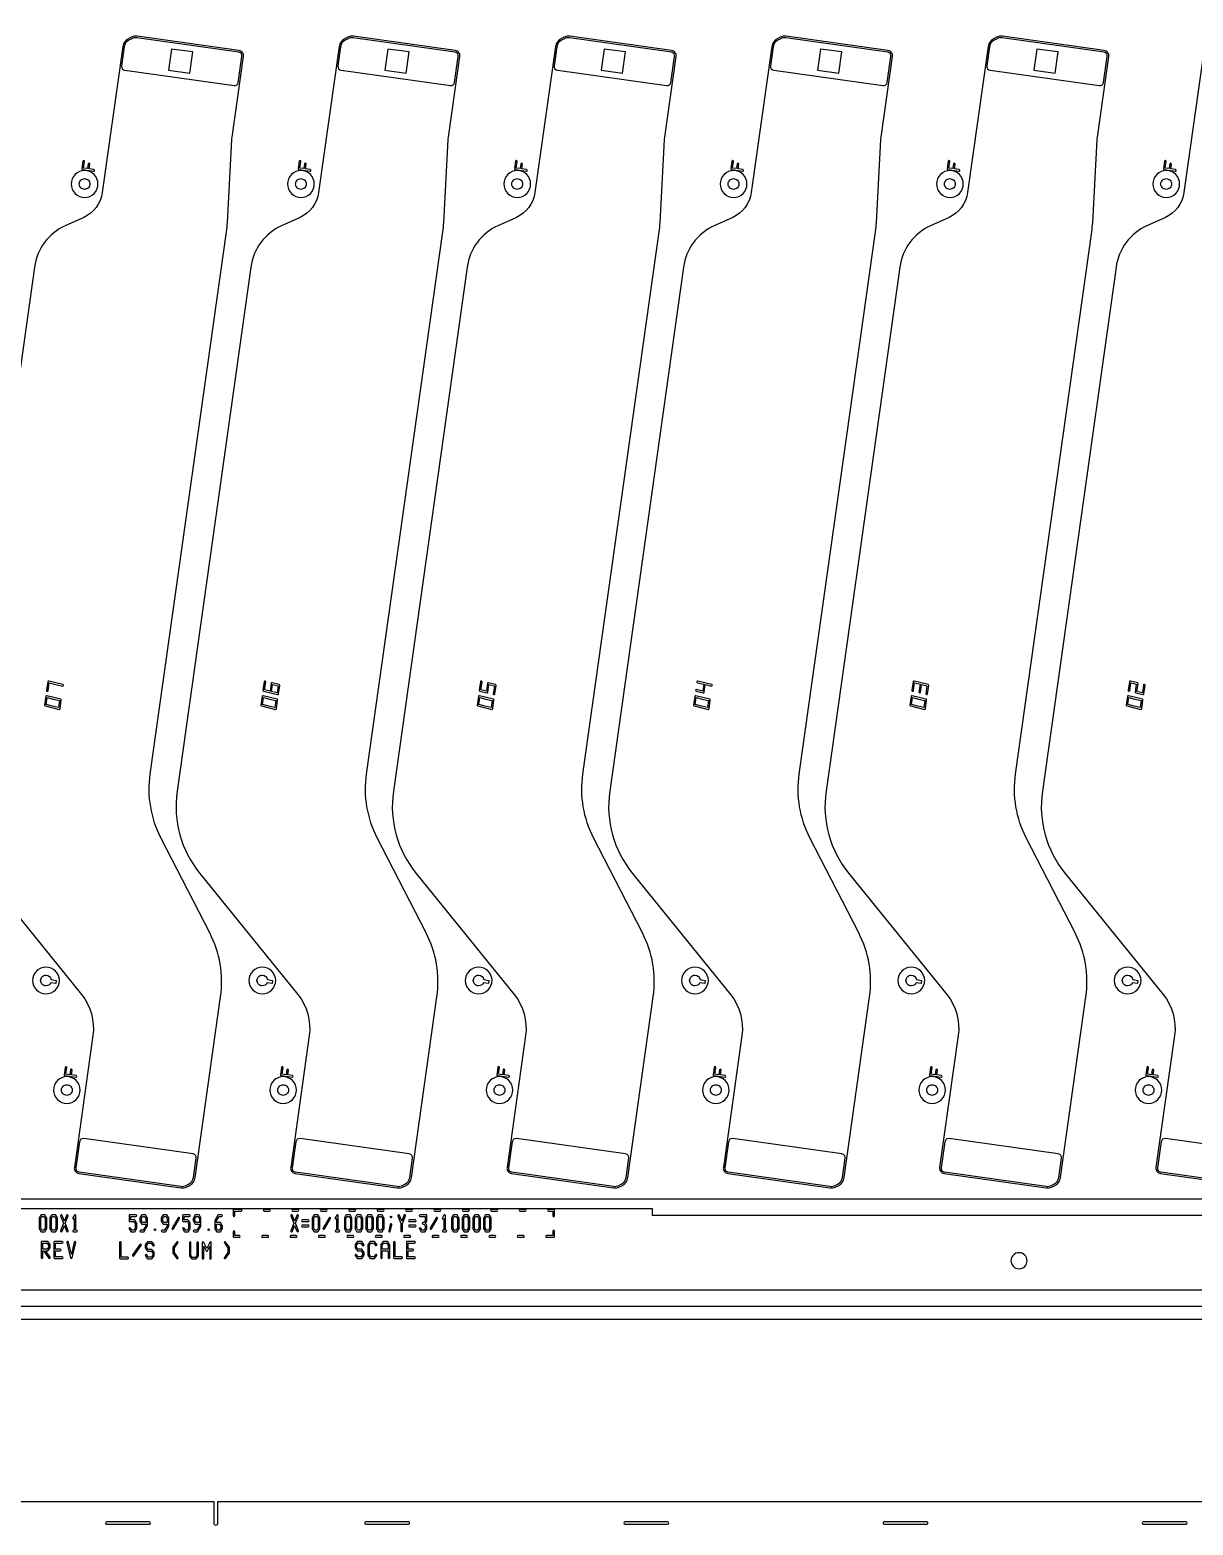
# Model space of a CAD drawing. Header units: millimetres. Extents: x 236 to 1271, y 167 to 899.
# Drawn here: x 962.1 to 1070.7, y 329.2 to 468.9 of the extents above; entities that cross this region are included whole.
import ezdxf

# ---------------------------------------------------------------- set-up
doc = ezdxf.new("R2010")
doc.units = ezdxf.units.MM
doc.header["$LTSCALE"] = 23.1
doc.layers.get('0').update_dxf_attribs({"linetype": 'CONTINUOUS'})
doc.layers.add('bacode-b_layer2', color=4, linetype='CONTINUOUS')
doc.layers.add('susa-b_layer1', color=2, linetype='CONTINUOUS')

msp = doc.modelspace()

# ---------------------------------------------------------------- linework, layer by layer
for p, q in [((966.35182, 356.62087), (966.49215, 356.62087)), ((990.85182, 356.62087), (990.99215, 356.62087)), ((1000.85182, 356.62087), (1000.99215, 356.62087))]:
    msp.add_line(p, q)
for points in [[(1128.49496, 581.22087, 1), (1128.49496, 581.62087), (1126.49496, 581.62087), (1126.49496, 831.42087), (979.69496, 831.42087), (979.69496, 833.42087, 1), (979.29496, 833.42087), (979.29496, 831.42087), (832.49496, 831.42087), (832.49496, 581.62087), (830.49496, 581.62087, 1), (830.49496, 581.22087), (832.49496, 581.22087), (832.49496, 331.42087), (979.29496, 331.42087), (979.29496, 329.42087, 1), (979.69496, 329.42087), (979.69496, 331.42087), (1126.49496, 331.42087), (1126.49496, 376.92087), (1117.54496, 376.92087), (1117.54496, 385.92087), (1126.49496, 385.92087), (1126.49496, 581.22087)], [(1002.28325, 466.42278, 0.414221), (1001.85781, 466.98736), (992.35408, 468.32302, 0.147966), (991.78175, 468.23415), (991.56117, 468.12819, 0.250642), (991.00486, 467.36636), (989.08645, 453.71618, -0.256384), (987.3588, 451.40337), (985.63701, 450.61943, 0.256388), (982.75745, 446.76483), (975.87291, 397.77873, 0.207998), (978.0042, 390.0939), (987.15145, 378.79764, -0.207969), (988.21672, 374.95583), (986.48436, 362.62945, 0.41437), (986.90976, 362.06462), (996.41375, 360.72892, 0.147928), (996.98594, 360.81773), (997.20646, 360.92405, 0.250656), (997.76272, 361.68562), (1000.13838, 378.58931, 0.154616), (999.13329, 384.54533), (994.57422, 393.43268, -0.154617), (993.56913, 399.38871), (1000.68858, 450.0462, 0.021814), (1000.77211, 450.91413), (1001.14686, 458.06322, -0.02121), (1001.22703, 458.90737)], [(1022.48325, 466.42278, 0.414221), (1022.05781, 466.98736), (1012.55408, 468.32302, 0.147966), (1011.98175, 468.23415), (1011.76117, 468.12819, 0.250642), (1011.20486, 467.36636), (1009.28645, 453.71618, -0.256384), (1007.5588, 451.40337), (1005.83701, 450.61943, 0.256388), (1002.95745, 446.76483), (996.07291, 397.77873, 0.207998), (998.2042, 390.0939), (1007.35145, 378.79764, -0.207969), (1008.41672, 374.95583), (1006.68436, 362.62945, 0.41437), (1007.10976, 362.06462), (1016.61375, 360.72892, 0.147928), (1017.18594, 360.81773), (1017.40646, 360.92405, 0.250656), (1017.96272, 361.68562), (1020.33838, 378.58931, 0.154616), (1019.33329, 384.54533), (1014.77422, 393.43268, -0.154617), (1013.76913, 399.38871), (1020.88858, 450.0462, 0.021814), (1020.97211, 450.91413), (1021.34686, 458.06322, -0.02121), (1021.42703, 458.90737)], [(1042.68325, 466.42278, 0.414221), (1042.25781, 466.98736), (1032.75408, 468.32302, 0.147966), (1032.18175, 468.23415), (1031.96117, 468.12819, 0.250642), (1031.40486, 467.36636), (1029.48645, 453.71618, -0.256384), (1027.7588, 451.40337), (1026.03701, 450.61943, 0.256388), (1023.15745, 446.76483), (1016.27291, 397.77873, 0.207998), (1018.4042, 390.0939), (1027.55145, 378.79764, -0.207969), (1028.61672, 374.95583), (1026.88436, 362.62945, 0.41437), (1027.30976, 362.06462), (1036.81375, 360.72892, 0.147928), (1037.38594, 360.81773), (1037.60646, 360.92405, 0.250656), (1038.16272, 361.68562), (1040.53838, 378.58931, 0.154616), (1039.53329, 384.54533), (1034.97422, 393.43268, -0.154617), (1033.96913, 399.38871), (1041.08858, 450.0462, 0.021814), (1041.17211, 450.91413), (1041.54686, 458.06322, -0.02121), (1041.62703, 458.90737)], [(1062.88325, 466.42278, 0.414221), (1062.45781, 466.98736), (1052.95408, 468.32302, 0.147966), (1052.38175, 468.23415), (1052.16117, 468.12819, 0.250642), (1051.60486, 467.36636), (1049.68645, 453.71618, -0.256384), (1047.9588, 451.40337), (1046.23701, 450.61943, 0.256388), (1043.35745, 446.76483), (1036.47291, 397.77873, 0.207998), (1038.6042, 390.0939), (1047.75145, 378.79764, -0.207969), (1048.81672, 374.95583), (1047.08436, 362.62945, 0.41437), (1047.50976, 362.06462), (1057.01375, 360.72892, 0.147928), (1057.58594, 360.81773), (1057.80646, 360.92405, 0.250656), (1058.36272, 361.68562), (1060.73838, 378.58931, 0.154616), (1059.73329, 384.54533), (1055.17422, 393.43268, -0.154617), (1054.16913, 399.38871), (1061.28858, 450.0462, 0.021814), (1061.37211, 450.91413), (1061.74686, 458.06322, -0.02121), (1061.82703, 458.90737)], [(968.49107, 454.52411, 0.414215), (967.24107, 455.77411, 0.414215), (965.99107, 454.52411, 0.414215), (967.24107, 453.27411, 0.414215)], [(968.10829, 455.87471), (967.66611, 455.93686), (967.72826, 456.37903, 1), (967.57972, 456.39991), (967.51757, 455.95773), (967.14966, 456.00944), (967.236, 456.62377, 1), (967.08746, 456.64464), (966.99068, 455.95604, 0.41424), (967.05452, 455.87134), (968.08741, 455.72617, 1)], [(988.69107, 454.52411, 0.414215), (987.44107, 455.77411, 0.414215), (986.19107, 454.52411, 0.414215), (987.44107, 453.27411, 0.414215)], [(988.30829, 455.87471), (987.86611, 455.93686), (987.92826, 456.37903, 1), (987.77972, 456.39991), (987.71757, 455.95773), (987.34966, 456.00944), (987.436, 456.62377, 1), (987.28746, 456.64464), (987.19068, 455.95604, 0.41424), (987.25452, 455.87134), (988.28741, 455.72617, 1)], [(1008.89107, 454.52411, 0.414215), (1007.64107, 455.77411, 0.414215), (1006.39107, 454.52411, 0.414215), (1007.64107, 453.27411, 0.414215)], [(1008.50829, 455.87471), (1008.06611, 455.93686), (1008.12826, 456.37903, 1), (1007.97972, 456.39991), (1007.91757, 455.95773), (1007.54966, 456.00944), (1007.636, 456.62377, 1), (1007.48746, 456.64464), (1007.39068, 455.95604, 0.41424), (1007.45452, 455.87134), (1008.48741, 455.72617, 1)], [(1029.09107, 454.52411, 0.414215), (1027.84107, 455.77411, 0.414215), (1026.59107, 454.52411, 0.414215), (1027.84107, 453.27411, 0.414215)], [(1028.70829, 455.87471), (1028.26611, 455.93686), (1028.32826, 456.37903, 1), (1028.17972, 456.39991), (1028.11757, 455.95773), (1027.74966, 456.00944), (1027.836, 456.62377, 1), (1027.68746, 456.64464), (1027.59068, 455.95604, 0.41424), (1027.65452, 455.87134), (1028.68741, 455.72617, 1)], [(1049.29107, 454.52411, 0.414215), (1048.04107, 455.77411, 0.414215), (1046.79107, 454.52411, 0.414215), (1048.04107, 453.27411, 0.414215)], [(1048.90829, 455.87471), (1048.46611, 455.93686), (1048.52826, 456.37903, 1), (1048.37972, 456.39991), (1048.31757, 455.95773), (1047.94966, 456.00944), (1048.036, 456.62377, 1), (1047.88746, 456.64464), (1047.79068, 455.95604, 0.41424), (1047.85452, 455.87134), (1048.88741, 455.72617, 1)], [(1069.49107, 454.52411, 0.414215), (1068.24107, 455.77411, 0.414215), (1066.99107, 454.52411, 0.414215), (1068.24107, 453.27411, 0.414215)], [(1069.10829, 455.87471), (1068.66611, 455.93686), (1068.72826, 456.37903, 1), (1068.57972, 456.39991), (1068.51757, 455.95773), (1068.14966, 456.00944), (1068.236, 456.62377, 1), (1068.08746, 456.64464), (1067.99068, 455.95604, 0.41424), (1068.05452, 455.87134), (1069.08741, 455.72617, 1)], [(967.74107, 454.52411, -0.414217), (967.24107, 454.02411, -0.414217), (966.74107, 454.52411, -0.414217), (967.24107, 455.02411, -0.414217)], [(987.94107, 454.52411, -0.414217), (987.44107, 454.02411, -0.414217), (986.94107, 454.52411, -0.414217), (987.44107, 455.02411, -0.414217)], [(1008.14107, 454.52411, -0.414217), (1007.64107, 454.02411, -0.414217), (1007.14107, 454.52411, -0.414217), (1007.64107, 455.02411, -0.414217)], [(1028.34107, 454.52411, -0.414217), (1027.84107, 454.02411, -0.414217), (1027.34107, 454.52411, -0.414217), (1027.84107, 455.02411, -0.414217)], [(1048.54107, 454.52411, -0.414217), (1048.04107, 454.02411, -0.414217), (1047.54107, 454.52411, -0.414217), (1048.04107, 455.02411, -0.414217)], [(1068.74107, 454.52411, -0.414217), (1068.24107, 454.02411, -0.414217), (1067.74107, 454.52411, -0.414217), (1068.24107, 455.02411, -0.414217)], [(965.20306, 407.75815), (963.89616, 408.0745, 0.444113), (963.80421, 408.01182), (963.69224, 407.21511, 1), (963.84078, 407.19424), (963.94127, 407.90925), (965.16777, 407.61236, 1)], [(985.45966, 407.67459, 0.386732), (985.40306, 407.75815), (984.74961, 407.91633, 0.444113), (984.65766, 407.85364), (984.55721, 407.13886), (984.05024, 407.26157), (984.15278, 407.99117, 1), (984.00424, 408.01205), (983.89227, 407.21534, 0.386732), (983.94887, 407.13178), (985.25577, 406.81543, 0.444113), (985.34772, 406.87812)], [(1005.65966, 407.67459, 0.386732), (1005.60306, 407.75815), (1004.94961, 407.91633, 0.444113), (1004.85766, 407.85364), (1004.75721, 407.13886), (1004.25024, 407.26157), (1004.35278, 407.99117, 1), (1004.20424, 408.01205), (1004.09227, 407.21534, 0.386732), (1004.14887, 407.13178), (1004.80232, 406.97361, 0.444113), (1004.89427, 407.03629), (1004.99472, 407.75107), (1005.50169, 407.62836), (1005.39915, 406.89876, 1), (1005.54769, 406.87789)], [(1025.80306, 407.75815), (1024.49616, 408.0745, 1), (1024.46087, 407.92871), (1025.04823, 407.78653), (1024.95721, 407.13886), (1024.38416, 407.27757, 1), (1024.34887, 407.13178), (1025.00232, 406.97361, 0.444113), (1025.09427, 407.03629), (1025.19472, 407.75107), (1025.76777, 407.61236, 1)], [(1046.05966, 407.67459, 0.386732), (1046.00306, 407.75815), (1044.69616, 408.0745, 0.444113), (1044.60421, 408.01182), (1044.49224, 407.21511, 1), (1044.64078, 407.19424), (1044.74127, 407.90925), (1045.24823, 407.78653), (1045.14569, 407.05694, 1), (1045.29423, 407.03606), (1045.39472, 407.75107), (1045.90169, 407.62836), (1045.79915, 406.89876, 1), (1045.94769, 406.87789)], [(1066.25969, 407.67482, 1), (1066.11115, 407.69569), (1066.01066, 406.98068), (1065.5037, 407.1034), (1065.6062, 407.83277, 0.386732), (1065.54961, 407.91633), (1064.89616, 408.0745, 0.444113), (1064.80421, 408.01182), (1064.69224, 407.21511, 1), (1064.84078, 407.19424), (1064.94127, 407.90925), (1065.44823, 407.78653), (1065.34573, 407.05717, 0.386732), (1065.40232, 406.97361), (1066.05577, 406.81543, 0.444113), (1066.14772, 406.87812)], [(965.06621, 406.29813, 0.386732), (965.00961, 406.38169), (963.70271, 406.69804, 0.444113), (963.61076, 406.63536), (963.49882, 405.83888, 0.386732), (963.55542, 405.75532), (964.86232, 405.43897, 0.444113), (964.95427, 405.50165)], [(985.26621, 406.29813, 0.386732), (985.20961, 406.38169), (983.90271, 406.69804, 0.444113), (983.81076, 406.63536), (983.69882, 405.83888, 0.386732), (983.75542, 405.75532), (985.06232, 405.43897, 0.444113), (985.15427, 405.50165)], [(1005.46621, 406.29813, 0.386732), (1005.40961, 406.38169), (1004.10271, 406.69804, 0.444113), (1004.01076, 406.63536), (1003.89882, 405.83888, 0.386732), (1003.95542, 405.75532), (1005.26232, 405.43897, 0.444113), (1005.35427, 405.50165)], [(1025.66621, 406.29813, 0.386732), (1025.60961, 406.38169), (1024.30271, 406.69804, 0.444113), (1024.21076, 406.63536), (1024.09882, 405.83888, 0.386732), (1024.15542, 405.75532), (1025.46232, 405.43897, 0.444113), (1025.55427, 405.50165)], [(1045.86621, 406.29813, 0.386732), (1045.80961, 406.38169), (1044.50271, 406.69804, 0.444113), (1044.41076, 406.63536), (1044.29882, 405.83888, 0.386732), (1044.35542, 405.75532), (1045.66232, 405.43897, 0.444113), (1045.75427, 405.50165)], [(1066.06621, 406.29813, 0.386732), (1066.00961, 406.38169), (1064.70271, 406.69804, 0.444113), (1064.61076, 406.63536), (1064.49882, 405.83888, 0.386732), (1064.55542, 405.75532), (1065.86232, 405.43897, 0.444113), (1065.95427, 405.50165)], [(964.88476, 380.10292, 0.414215), (963.63476, 381.35292, 0.414215), (962.38476, 380.10292, 0.414215), (963.63476, 378.85292, 0.414215)], [(964.59752, 380.11909), (964.55577, 379.82201), (964.08621, 379.888, -0.289315), (963.63476, 379.60292, -0.414217), (963.13476, 380.10292, -0.414217), (963.63476, 380.60292, -0.366656), (964.12797, 380.18508)], [(985.08476, 380.10292, 0.414215), (983.83476, 381.35292, 0.414215), (982.58476, 380.10292, 0.414215), (983.83476, 378.85292, 0.414215)], [(984.79752, 380.11909), (984.75577, 379.82201), (984.28621, 379.888, -0.289315), (983.83476, 379.60292, -0.414217), (983.33476, 380.10292, -0.414217), (983.83476, 380.60292, -0.366656), (984.32797, 380.18508)], [(1005.28476, 380.10292, 0.414215), (1004.03476, 381.35292, 0.414215), (1002.78476, 380.10292, 0.414215), (1004.03476, 378.85292, 0.414215)], [(1004.99752, 380.11909), (1004.95577, 379.82201), (1004.48621, 379.888, -0.289315), (1004.03476, 379.60292, -0.414217), (1003.53476, 380.10292, -0.414217), (1004.03476, 380.60292, -0.366656), (1004.52797, 380.18508)], [(1025.48476, 380.10292, 0.414215), (1024.23476, 381.35292, 0.414215), (1022.98476, 380.10292, 0.414215), (1024.23476, 378.85292, 0.414215)], [(1025.19752, 380.11909), (1025.15577, 379.82201), (1024.68621, 379.888, -0.289315), (1024.23476, 379.60292, -0.414217), (1023.73476, 380.10292, -0.414217), (1024.23476, 380.60292, -0.366656), (1024.72797, 380.18508)], [(1045.68476, 380.10292, 0.414215), (1044.43476, 381.35292, 0.414215), (1043.18476, 380.10292, 0.414215), (1044.43476, 378.85292, 0.414215)], [(1045.39752, 380.11909), (1045.35577, 379.82201), (1044.88621, 379.888, -0.289315), (1044.43476, 379.60292, -0.414217), (1043.93476, 380.10292, -0.414217), (1044.43476, 380.60292, -0.366656), (1044.92797, 380.18508)], [(1065.88476, 380.10292, 0.414215), (1064.63476, 381.35292, 0.414215), (1063.38476, 380.10292, 0.414215), (1064.63476, 378.85292, 0.414215)], [(1065.59752, 380.11909), (1065.55577, 379.82201), (1065.08621, 379.888, -0.289315), (1064.63476, 379.60292, -0.414217), (1064.13476, 380.10292, -0.414217), (1064.63476, 380.60292, -0.366656), (1065.12797, 380.18508)], [(966.449, 371.22062), (966.00683, 371.28276), (966.06897, 371.72494, 1), (965.92043, 371.74582), (965.85829, 371.30364), (965.49038, 371.35535), (965.57672, 371.96967, 1), (965.42818, 371.99055), (965.3314, 371.30195, 0.41424), (965.39523, 371.21724), (966.42813, 371.07208, 1)], [(986.649, 371.22062), (986.20683, 371.28276), (986.26897, 371.72494, 1), (986.12043, 371.74582), (986.05829, 371.30364), (985.69038, 371.35535), (985.77672, 371.96967, 1), (985.62818, 371.99055), (985.5314, 371.30195, 0.41424), (985.59523, 371.21724), (986.62813, 371.07208, 1)], [(1006.849, 371.22062), (1006.40683, 371.28276), (1006.46897, 371.72494, 1), (1006.32043, 371.74582), (1006.25829, 371.30364), (1005.89038, 371.35535), (1005.97672, 371.96967, 1), (1005.82818, 371.99055), (1005.7314, 371.30195, 0.41424), (1005.79523, 371.21724), (1006.82813, 371.07208, 1)], [(1027.049, 371.22062), (1026.60683, 371.28276), (1026.66897, 371.72494, 1), (1026.52043, 371.74582), (1026.45829, 371.30364), (1026.09038, 371.35535), (1026.17672, 371.96967, 1), (1026.02818, 371.99055), (1025.9314, 371.30195, 0.41424), (1025.99523, 371.21724), (1027.02813, 371.07208, 1)], [(1047.249, 371.22062), (1046.80683, 371.28276), (1046.86897, 371.72494, 1), (1046.72043, 371.74582), (1046.65829, 371.30364), (1046.29038, 371.35535), (1046.37672, 371.96967, 1), (1046.22818, 371.99055), (1046.1314, 371.30195, 0.41424), (1046.19523, 371.21724), (1047.22813, 371.07208, 1)], [(1067.449, 371.22062), (1067.00683, 371.28276), (1067.06897, 371.72494, 1), (1066.92043, 371.74582), (1066.85829, 371.30364), (1066.49038, 371.35535), (1066.57672, 371.96967, 1), (1066.42818, 371.99055), (1066.3314, 371.30195, 0.41424), (1066.39523, 371.21724), (1067.42813, 371.07208, 1)], [(966.83178, 369.87002, 0.414215), (965.58178, 371.12002, 0.414215), (964.33178, 369.87002, 0.414215), (965.58178, 368.62002, 0.414215)], [(966.08178, 369.87002, -0.414217), (965.58178, 369.37002, -0.414217), (965.08178, 369.87002, -0.414217), (965.58178, 370.37002, -0.414217)], [(987.03178, 369.87002, 0.414215), (985.78178, 371.12002, 0.414215), (984.53178, 369.87002, 0.414215), (985.78178, 368.62002, 0.414215)], [(986.28178, 369.87002, -0.414217), (985.78178, 369.37002, -0.414217), (985.28178, 369.87002, -0.414217), (985.78178, 370.37002, -0.414217)], [(1007.23178, 369.87002, 0.414215), (1005.98178, 371.12002, 0.414215), (1004.73178, 369.87002, 0.414215), (1005.98178, 368.62002, 0.414215)], [(1006.48178, 369.87002, -0.414217), (1005.98178, 369.37002, -0.414217), (1005.48178, 369.87002, -0.414217), (1005.98178, 370.37002, -0.414217)], [(1027.43178, 369.87002, 0.414215), (1026.18178, 371.12002, 0.414215), (1024.93178, 369.87002, 0.414215), (1026.18178, 368.62002, 0.414215)], [(1026.68178, 369.87002, -0.414217), (1026.18178, 369.37002, -0.414217), (1025.68178, 369.87002, -0.414217), (1026.18178, 370.37002, -0.414217)], [(1047.63178, 369.87002, 0.414215), (1046.38178, 371.12002, 0.414215), (1045.13178, 369.87002, 0.414215), (1046.38178, 368.62002, 0.414215)], [(1046.88178, 369.87002, -0.414217), (1046.38178, 369.37002, -0.414217), (1045.88178, 369.87002, -0.414217), (1046.38178, 370.37002, -0.414217)], [(1067.83178, 369.87002, 0.414215), (1066.58178, 371.12002, 0.414215), (1065.33178, 369.87002, 0.414215), (1066.58178, 368.62002, 0.414215)], [(1067.08178, 369.87002, -0.414217), (1066.58178, 369.37002, -0.414217), (1066.08178, 369.87002, -0.414217), (1066.58178, 370.37002, -0.414217)], [(963.70869, 356.93697), (963.70869, 357.89519, 0.13403), (963.69824, 357.93392), (963.55791, 358.17359, 0.267143), (963.49193, 358.21128), (963.21172, 358.21128, 0.267143), (963.14574, 358.17359), (963.0054, 357.93392, 0.13403), (962.99496, 357.89519), (962.99496, 356.93697, 0.13403), (963.0054, 356.89824), (963.14574, 356.65857, 0.267143), (963.21172, 356.62087), (963.49193, 356.62087, 0.267143), (963.55791, 356.65857), (963.69824, 356.89824, 0.13403)], [(964.70869, 356.93697), (964.70869, 357.89519, 0.13403), (964.69824, 357.93392), (964.55791, 358.17359, 0.267143), (964.49193, 358.21128), (964.21172, 358.21128, 0.267143), (964.14574, 358.17359), (964.0054, 357.93392, 0.13403), (963.99496, 357.89519), (963.99496, 356.93697, 0.13403), (964.0054, 356.89824), (964.14574, 356.65857, 0.267143), (964.21172, 356.62087), (964.49193, 356.62087, 0.267143), (964.55791, 356.65857), (964.69824, 356.89824, 0.13403)], [(972.10869, 356.93697), (972.10869, 357.41585, 0.13403), (972.09824, 357.45458), (971.95791, 357.69425, 0.267143), (971.89193, 357.73195), (971.54736, 357.73195), (971.54736, 358.05888), (972.03249, 358.05888, 1), (972.03249, 358.21128), (971.47116, 358.21128, 0.414239), (971.39496, 358.13508), (971.39496, 357.65575, 0.414239), (971.47116, 357.57955), (971.84847, 357.57955), (971.95629, 357.39541), (971.95629, 356.95741), (971.84847, 356.77327), (971.65518, 356.77327), (971.53692, 356.97524, 1), (971.4054, 356.89824), (971.54574, 356.65857, 0.267143), (971.61172, 356.62087), (971.89193, 356.62087, 0.267143), (971.95791, 356.65857), (972.09824, 356.89824, 0.13403)], [(973.10869, 357.17664), (973.10869, 357.41608), (973.10869, 357.89519, 0.13403), (973.09824, 357.93392), (972.95791, 358.17359, 0.267143), (972.89193, 358.21128), (972.61172, 358.21128, 0.267143), (972.54574, 358.17359), (972.4054, 357.93392, 0.13403), (972.39496, 357.89519), (972.39496, 357.65597, 0.13403), (972.4054, 357.61724), (972.54574, 357.37758, 0.267143), (972.61172, 357.33988), (972.95629, 357.33988), (972.95629, 357.19708), (972.70814, 356.77327), (972.47116, 356.77327, 1), (972.47116, 356.62087), (972.7516, 356.62087, 0.267143), (972.81758, 356.65857), (973.09824, 357.13791, 0.13403)], [(975.10869, 357.17664), (975.10869, 357.41608), (975.10869, 357.89519, 0.13403), (975.09824, 357.93392), (974.95791, 358.17359, 0.267143), (974.89193, 358.21128), (974.61172, 358.21128, 0.267143), (974.54574, 358.17359), (974.4054, 357.93392, 0.13403), (974.39496, 357.89519), (974.39496, 357.65597, 0.13403), (974.4054, 357.61724), (974.54574, 357.37758, 0.267143), (974.61172, 357.33988), (974.95629, 357.33988), (974.95629, 357.19708), (974.70814, 356.77327), (974.47116, 356.77327, 1), (974.47116, 356.62087), (974.7516, 356.62087, 0.267143), (974.81758, 356.65857), (975.09824, 357.13791, 0.13403)], [(976.09824, 357.85691, 1), (975.96673, 357.93392), (975.4054, 356.97524, 1), (975.53692, 356.89824)], [(977.10869, 356.93697), (977.10869, 357.41585, 0.13403), (977.09824, 357.45458), (976.95791, 357.69425, 0.267143), (976.89193, 357.73195), (976.54736, 357.73195), (976.54736, 358.05888), (977.03249, 358.05888, 1), (977.03249, 358.21128), (976.47116, 358.21128, 0.414239), (976.39496, 358.13508), (976.39496, 357.65575, 0.414239), (976.47116, 357.57955), (976.84847, 357.57955), (976.95629, 357.39541), (976.95629, 356.95741), (976.84847, 356.77327), (976.65518, 356.77327), (976.53692, 356.97524, 1), (976.4054, 356.89824), (976.54574, 356.65857, 0.267143), (976.61172, 356.62087), (976.89193, 356.62087, 0.267143), (976.95791, 356.65857), (977.09824, 356.89824, 0.13403)], [(978.10869, 357.17664), (978.10869, 357.41608), (978.10869, 357.89519, 0.13403), (978.09824, 357.93392), (977.95791, 358.17359, 0.267143), (977.89193, 358.21128), (977.61172, 358.21128, 0.267143), (977.54574, 358.17359), (977.4054, 357.93392, 0.13403), (977.39496, 357.89519), (977.39496, 357.65597, 0.13403), (977.4054, 357.61724), (977.54574, 357.37758, 0.267143), (977.61172, 357.33988), (977.95629, 357.33988), (977.95629, 357.19708), (977.70814, 356.77327), (977.47116, 356.77327, 1), (977.47116, 356.62087), (977.7516, 356.62087, 0.267143), (977.81758, 356.65857), (978.09824, 357.13791, 0.13403)], [(981.86001, 358.56405, 1), (981.86001, 358.71705), (981.19298, 358.71705, 0.414236), (981.11648, 358.64055), (981.11648, 358.14055, 1), (981.26948, 358.14055), (981.26948, 358.56405)], [(984.51301, 358.56405, 1), (984.51301, 358.71705), (984.01301, 358.71705, 1), (984.01301, 358.56405)], [(987.16601, 358.56405, 1), (987.16601, 358.71705), (986.66601, 358.71705, 1), (986.66601, 358.56405)], [(988.13249, 357.57955, 1), (988.13249, 357.73195), (987.57116, 357.73195, 1), (987.57116, 357.57955)], [(989.20869, 356.93697), (989.20869, 357.89519, 0.13403), (989.19824, 357.93392), (989.05791, 358.17359, 0.267143), (988.99193, 358.21128), (988.71172, 358.21128, 0.267143), (988.64574, 358.17359), (988.5054, 357.93392, 0.13403), (988.49496, 357.89519), (988.49496, 356.93697, 0.13403), (988.5054, 356.89824), (988.64574, 356.65857, 0.267143), (988.71172, 356.62087), (988.99193, 356.62087, 0.267143), (989.05791, 356.65857), (989.19824, 356.89824, 0.13403)], [(989.81901, 358.56405, 1), (989.81901, 358.71705), (989.31901, 358.71705, 1), (989.31901, 358.56405)], [(990.19824, 357.85691, 1), (990.06673, 357.93392), (989.5054, 356.97524, 1), (989.63692, 356.89824)], [(992.20869, 356.93697), (992.20869, 357.89519, 0.13403), (992.19824, 357.93392), (992.05791, 358.17359, 0.267143), (991.99193, 358.21128), (991.71172, 358.21128, 0.267143), (991.64574, 358.17359), (991.5054, 357.93392, 0.13403), (991.49496, 357.89519), (991.49496, 356.93697, 0.13403), (991.5054, 356.89824), (991.64574, 356.65857, 0.267143), (991.71172, 356.62087), (991.99193, 356.62087, 0.267143), (992.05791, 356.65857), (992.19824, 356.89824, 0.13403)], [(992.47201, 358.56405, 1), (992.47201, 358.71705), (991.97201, 358.71705, 1), (991.97201, 358.56405)], [(993.20869, 356.93697), (993.20869, 357.89519, 0.13403), (993.19824, 357.93392), (993.05791, 358.17359, 0.267143), (992.99193, 358.21128), (992.71172, 358.21128, 0.267143), (992.64574, 358.17359), (992.5054, 357.93392, 0.13403), (992.49496, 357.89519), (992.49496, 356.93697, 0.13403), (992.5054, 356.89824), (992.64574, 356.65857, 0.267143), (992.71172, 356.62087), (992.99193, 356.62087, 0.267143), (993.05791, 356.65857), (993.19824, 356.89824, 0.13403)], [(994.20869, 356.93697), (994.20869, 357.89519, 0.13403), (994.19824, 357.93392), (994.05791, 358.17359, 0.267143), (993.99193, 358.21128), (993.71172, 358.21128, 0.267143), (993.64574, 358.17359), (993.5054, 357.93392, 0.13403), (993.49496, 357.89519), (993.49496, 356.93697, 0.13403), (993.5054, 356.89824), (993.64574, 356.65857, 0.267143), (993.71172, 356.62087), (993.99193, 356.62087, 0.267143), (994.05791, 356.65857), (994.19824, 356.89824, 0.13403)], [(995.20869, 356.93697), (995.20869, 357.89519, 0.13403), (995.19824, 357.93392), (995.05791, 358.17359, 0.267143), (994.99193, 358.21128), (994.71172, 358.21128, 0.267143), (994.64574, 358.17359), (994.5054, 357.93392, 0.13403), (994.49496, 357.89519), (994.49496, 356.93697, 0.13403), (994.5054, 356.89824), (994.64574, 356.65857, 0.267143), (994.71172, 356.62087), (994.99193, 356.62087, 0.267143), (995.05791, 356.65857), (995.19824, 356.89824, 0.13403)], [(995.12501, 358.56405, 1), (995.12501, 358.71705), (994.62501, 358.71705, 1), (994.62501, 358.56405)], [(997.77801, 358.56405, 1), (997.77801, 358.71705), (997.27801, 358.71705, 1), (997.27801, 358.56405)], [(998.13249, 357.57955, 1), (998.13249, 357.73195), (997.57116, 357.73195, 1), (997.57116, 357.57955)], [(999.20869, 356.93697), (999.20869, 357.17618, 0.13403), (999.19824, 357.21491), (999.08046, 357.41608), (999.19824, 357.61724, 0.13403), (999.20869, 357.65597), (999.20869, 358.13508, 0.414239), (999.13249, 358.21128), (998.57116, 358.21128, 1), (998.57116, 358.05888), (999.05629, 358.05888), (999.05629, 357.67641), (998.94847, 357.49228), (998.85182, 357.49228, 1), (998.85182, 357.33988), (998.94847, 357.33988), (999.05629, 357.15574), (999.05629, 356.95741), (998.94847, 356.77327), (998.75518, 356.77327), (998.63692, 356.97524, 1), (998.5054, 356.89824), (998.64574, 356.65857, 0.267143), (998.71172, 356.62087), (998.99193, 356.62087, 0.267143), (999.05791, 356.65857), (999.19824, 356.89824, 0.13403)], [(1000.19824, 357.85691, 1), (1000.06673, 357.93392), (999.5054, 356.97524, 1), (999.63692, 356.89824)], [(1000.43101, 358.56405, 1), (1000.43101, 358.71705), (999.93101, 358.71705, 1), (999.93101, 358.56405)], [(1002.20869, 356.93697), (1002.20869, 357.89519, 0.13403), (1002.19824, 357.93392), (1002.05791, 358.17359, 0.267143), (1001.99193, 358.21128), (1001.71172, 358.21128, 0.267143), (1001.64574, 358.17359), (1001.5054, 357.93392, 0.13403), (1001.49496, 357.89519), (1001.49496, 356.93697, 0.13403), (1001.5054, 356.89824), (1001.64574, 356.65857, 0.267143), (1001.71172, 356.62087), (1001.99193, 356.62087, 0.267143), (1002.05791, 356.65857), (1002.19824, 356.89824, 0.13403)], [(1003.20869, 356.93697), (1003.20869, 357.89519, 0.13403), (1003.19824, 357.93392), (1003.05791, 358.17359, 0.267143), (1002.99193, 358.21128), (1002.71172, 358.21128, 0.267143), (1002.64574, 358.17359), (1002.5054, 357.93392, 0.13403), (1002.49496, 357.89519), (1002.49496, 356.93697, 0.13403), (1002.5054, 356.89824), (1002.64574, 356.65857, 0.267143), (1002.71172, 356.62087), (1002.99193, 356.62087, 0.267143), (1003.05791, 356.65857), (1003.19824, 356.89824, 0.13403)], [(1003.08401, 358.56405, 1), (1003.08401, 358.71705), (1002.58401, 358.71705, 1), (1002.58401, 358.56405)], [(1004.20869, 356.93697), (1004.20869, 357.89519, 0.13403), (1004.19824, 357.93392), (1004.05791, 358.17359, 0.267143), (1003.99193, 358.21128), (1003.71172, 358.21128, 0.267143), (1003.64574, 358.17359), (1003.5054, 357.93392, 0.13403), (1003.49496, 357.89519), (1003.49496, 356.93697, 0.13403), (1003.5054, 356.89824), (1003.64574, 356.65857, 0.267143), (1003.71172, 356.62087), (1003.99193, 356.62087, 0.267143), (1004.05791, 356.65857), (1004.19824, 356.89824, 0.13403)], [(1005.20869, 356.93697), (1005.20869, 357.89519, 0.13403), (1005.19824, 357.93392), (1005.05791, 358.17359, 0.267143), (1004.99193, 358.21128), (1004.71172, 358.21128, 0.267143), (1004.64574, 358.17359), (1004.5054, 357.93392, 0.13403), (1004.49496, 357.89519), (1004.49496, 356.93697, 0.13403), (1004.5054, 356.89824), (1004.64574, 356.65857, 0.267143), (1004.71172, 356.62087), (1004.99193, 356.62087, 0.267143), (1005.05791, 356.65857), (1005.19824, 356.89824, 0.13403)], [(1005.73701, 358.56405, 1), (1005.73701, 358.71705), (1005.23701, 358.71705, 1), (1005.23701, 358.56405)], [(1008.39001, 358.56405, 1), (1008.39001, 358.71705), (1007.89001, 358.71705, 1), (1007.89001, 358.56405)], [(1011.11951, 358.11727), (1011.11951, 358.64055, 0.414236), (1011.04301, 358.71705), (1010.54301, 358.71705, 1), (1010.54301, 358.56405), (1010.96651, 358.56405), (1010.96651, 358.11727, 1)], [(981.69298, 356.11549, 1), (981.69298, 356.26849), (981.26948, 356.26849), (981.26948, 356.63132, 1), (981.11648, 356.63132), (981.11648, 356.19199, 0.414236), (981.19298, 356.11549)], [(984.34598, 356.11549, 1), (984.34598, 356.26849), (983.84598, 356.26849, 1), (983.84598, 356.11549)], [(986.99898, 356.11549, 1), (986.99898, 356.26849), (986.49898, 356.26849, 1), (986.49898, 356.11549)], [(988.13249, 357.10021, 1), (988.13249, 357.25261), (987.57116, 357.25261, 1), (987.57116, 357.10021)], [(989.65198, 356.11549, 1), (989.65198, 356.26849), (989.15198, 356.26849, 1), (989.15198, 356.11549)], [(992.30498, 356.11549, 1), (992.30498, 356.26849), (991.80498, 356.26849, 1), (991.80498, 356.11549)], [(994.95798, 356.11549, 1), (994.95798, 356.26849), (994.45798, 356.26849, 1), (994.45798, 356.11549)], [(995.92602, 357.27887, 1), (995.77763, 357.31362), (995.6373, 356.71445, 1), (995.78569, 356.67969)], [(997.61098, 356.11549, 1), (997.61098, 356.26849), (997.11098, 356.26849, 1), (997.11098, 356.11549)], [(998.13249, 357.10021, 1), (998.13249, 357.25261), (997.57116, 357.25261, 1), (997.57116, 357.10021)], [(1000.26398, 356.11549, 1), (1000.26398, 356.26849), (999.76398, 356.26849, 1), (999.76398, 356.11549)], [(1002.91698, 356.11549, 1), (1002.91698, 356.26849), (1002.41698, 356.26849, 1), (1002.41698, 356.11549)], [(1005.56998, 356.11549, 1), (1005.56998, 356.26849), (1005.06998, 356.26849, 1), (1005.06998, 356.11549)], [(1008.22298, 356.11549, 1), (1008.22298, 356.26849), (1007.72298, 356.26849, 1), (1007.72298, 356.11549)], [(1011.11951, 356.19199), (1011.11951, 356.69199, 1), (1010.96651, 356.69199), (1010.96651, 356.26849), (1010.37598, 356.26849, 1), (1010.37598, 356.11549), (1011.04301, 356.11549, 0.414236)], [(971.27361, 354.10901, 1), (971.27361, 354.25901), (970.65324, 354.25901), (970.65324, 355.62441, 1), (970.50324, 355.62441), (970.50324, 354.18401, 0.414241), (970.57824, 354.10901)], [(972.53435, 355.34035, 1), (972.41286, 355.42833), (971.7175, 354.46807, 1), (971.83899, 354.38009)], [(973.74861, 354.42408), (973.74861, 354.66414, 0.159339), (973.73413, 354.70844), (973.56073, 354.94789, 0.241867), (973.49976, 354.97921), (973.19037, 354.97921), (973.05324, 355.16858), (973.05324, 355.36004), (973.19037, 355.54941), (973.46148, 355.54941), (973.61286, 355.34035, 1), (973.73435, 355.42833), (973.56073, 355.66809, 0.241867), (973.49976, 355.69941), (973.15208, 355.69941, 0.241871), (973.09112, 355.66809), (972.91772, 355.42864, 0.159337), (972.90324, 355.38434), (972.90324, 355.14428, 0.159331), (972.91772, 355.09998), (973.09112, 354.86053, 0.241867), (973.15208, 354.82921), (973.46148, 354.82921), (973.59861, 354.63984), (973.59861, 354.44838), (973.46148, 354.25901), (973.19037, 354.25901), (973.03899, 354.46807, 1), (972.9175, 354.38009), (973.09112, 354.14033, 0.241867), (973.15208, 354.10901), (973.49976, 354.10901, 0.241871), (973.56073, 354.14033), (973.73413, 354.37978, 0.159337)], [(975.96051, 354.228), (975.62708, 354.68845), (975.62708, 355.11997), (975.96051, 355.58042, 1), (975.83902, 355.6684), (975.49156, 355.18857, 0.159337), (975.47708, 355.14428), (975.47708, 354.66414, 0.159331), (975.49156, 354.61985), (975.83902, 354.14002, 1)], [(977.87228, 354.39952), (977.87228, 355.59985, 1), (977.72228, 355.59985), (977.72228, 354.42382), (977.58515, 354.23445), (977.31404, 354.23445), (977.17691, 354.42382), (977.17691, 355.59985, 1), (977.02691, 355.59985), (977.02691, 354.39952, 0.159331), (977.04139, 354.35523), (977.21479, 354.11577, 0.241867), (977.27575, 354.08445), (977.62343, 354.08445, 0.241871), (977.6844, 354.11577), (977.8578, 354.35523, 0.159337)], [(980.77476, 354.66414), (980.77476, 355.14428, 0.159331), (980.76029, 355.18857), (980.41283, 355.6684, 1), (980.29134, 355.58042), (980.62476, 355.11997), (980.62476, 354.68845), (980.29134, 354.228, 1), (980.41283, 354.14002), (980.76029, 354.61985, 0.159337)], [(993.33762, 354.44177), (993.33762, 354.68183, 0.159339), (993.32314, 354.72613), (993.14974, 354.96558, 0.241867), (993.08878, 354.9969), (992.77938, 354.9969), (992.64225, 355.18627), (992.64225, 355.37773), (992.77938, 355.5671), (993.05049, 355.5671), (993.20187, 355.35804, 1), (993.32336, 355.44602), (993.14974, 355.68578, 0.241867), (993.08878, 355.7171), (992.7411, 355.7171, 0.241871), (992.68013, 355.68578), (992.50673, 355.44633, 0.159337), (992.49225, 355.40203), (992.49225, 355.16197, 0.159331), (992.50673, 355.11767), (992.68013, 354.87822, 0.241867), (992.7411, 354.8469), (993.05049, 354.8469), (993.18762, 354.65753), (993.18762, 354.46607), (993.05049, 354.2767), (992.77938, 354.2767), (992.628, 354.48576, 1), (992.50651, 354.39778), (992.68013, 354.15802, 0.241867), (992.7411, 354.1267), (993.08878, 354.1267, 0.241871), (993.14974, 354.15802), (993.32314, 354.39747, 0.159337)], [(994.52336, 354.39778, 1), (994.40187, 354.48576), (994.25049, 354.2767), (993.97938, 354.2767), (993.84225, 354.46607), (993.84225, 355.37773), (993.97938, 355.5671), (994.25049, 355.5671), (994.40187, 355.35804, 1), (994.52336, 355.44602), (994.34974, 355.68578, 0.241867), (994.28878, 355.7171), (993.9411, 355.7171, 0.241871), (993.88013, 355.68578), (993.70673, 355.44633, 0.159337), (993.69225, 355.40203), (993.69225, 354.44177, 0.159331), (993.70673, 354.39747), (993.88013, 354.15802, 0.241867), (993.9411, 354.1267), (994.28878, 354.1267, 0.241871), (994.34974, 354.15802)], [(996.86262, 354.1267, 1), (996.86262, 354.2767), (996.24225, 354.2767), (996.24225, 355.6421, 1), (996.09225, 355.6421), (996.09225, 354.2017, 0.414241), (996.16725, 354.1267)], [(1055.24496, 353.92087, 0.414216), (1054.49496, 354.67087, 0.414216), (1053.74496, 353.92087, 0.414216), (1054.49496, 353.17087, 0.414216)], [(1099.49496, 349.67087), (1099.49496, 351.17087), (860.1564, 351.17087, 0.182679), (859.49496, 351.42087, 0.414216), (858.49496, 350.42087, 0.414216), (859.49496, 349.42087, 0.182679), (860.1564, 349.67087)], [(973.29497, 329.32087, 1), (973.29497, 329.52087), (969.29496, 329.52087, 1), (969.29496, 329.32087)], [(997.49498, 329.32087, 1), (997.49498, 329.52087), (993.49496, 329.52087, 1), (993.49496, 329.32087)], [(1021.69495, 329.32087, 1), (1021.69495, 329.52087), (1017.69496, 329.52087, 1), (1017.69496, 329.32087)], [(1045.89496, 329.32087, 1), (1045.89496, 329.52087), (1041.89496, 329.52087, 1), (1041.89496, 329.32087)], [(1070.09496, 329.32087, 1), (1070.09496, 329.52087), (1066.09497, 329.52087, 1), (1066.09497, 329.32087)]]:
    msp.add_lwpolyline(points, format="xyb", close=True)
for points in [[(1117.49496, 357.42087), (1106.49496, 357.42087), (1106.49496, 353.67087, 0.414215), (1105.24496, 352.42087, 0.414215), (1106.49496, 351.17087), (1106.49496, 348.42087), (852.49496, 348.42087), (852.49496, 351.17087, 0.414215), (853.74496, 352.42087, 0.414215), (852.49496, 353.67087), (852.49496, 379.42087), (841.49496, 379.42087), (841.49496, 387.42087), (852.49496, 387.42087), (852.49496, 468.78087), (852.49496, 577.42087), (841.49496, 577.42087), (841.49496, 585.42087)], [(957.8042, 390.0939), (966.95145, 378.79764, -0.207969), (968.01672, 374.95583), (966.28436, 362.62945, 0.41437), (966.70976, 362.06462), (976.21375, 360.72892, 0.147928), (976.78594, 360.81773), (977.00646, 360.92405, 0.250656), (977.56272, 361.68562), (979.93838, 378.58931, 0.154616), (978.93329, 384.54533), (974.37422, 393.43268, -0.154617), (973.36913, 399.38871), (980.48858, 450.0462, 0.021814), (980.57211, 450.91413), (980.94686, 458.06322, -0.02121), (981.02703, 458.90737), (982.08325, 466.42278, 0.414221), (981.65781, 466.98736), (972.15408, 468.32302, 0.147966), (971.58175, 468.23415), (971.36117, 468.12819, 0.250642), (970.80486, 467.36636), (968.88645, 453.71618, -0.256384), (967.1588, 451.40337), (965.43701, 450.61943, 0.256388), (962.55745, 446.76483), (955.67291, 397.77873, 0.207998)], [(1071.80486, 467.36636), (1069.88645, 453.71618, -0.256384), (1068.1588, 451.40337), (1066.43701, 450.61943, 0.256388), (1063.55745, 446.76483), (1056.67291, 397.77873, 0.207998), (1058.8042, 390.0939), (1067.95145, 378.79764, -0.207969), (1069.01672, 374.95583), (1067.28436, 362.62945, 0.41437), (1067.70976, 362.06462), (1077.21375, 360.72892, 0.147928)], [(965.35182, 357.62563), (965.14214, 358.16279, 1), (965.00018, 358.10738), (965.27003, 357.41608), (965.00018, 356.72478, 1), (965.14214, 356.66936), (965.35182, 357.20653)], [(965.70347, 356.72478), (965.43362, 357.41608), (965.70347, 358.10738, 1), (965.5615, 358.16279), (965.35182, 357.62563)], [(966.49215, 356.62087, 1), (966.49215, 356.77327), (966.42802, 356.77327), (966.42802, 358.13486, 0.76611), (966.28607, 358.17359), (966.14574, 357.93392, 0.97981), (966.27562, 357.85426), (966.27562, 356.77327), (966.21149, 356.77327, 1), (966.21149, 356.62087), (966.35182, 356.62087)], [(980.10869, 356.93697), (980.10869, 357.17618, 0.13403), (980.09824, 357.21491), (979.95791, 357.45458, 0.267143), (979.89193, 357.49228), (979.54736, 357.49228), (979.54736, 357.63508), (979.79551, 358.05888), (980.03249, 358.05888, 1), (980.03249, 358.21128), (979.75205, 358.21128, 0.267143), (979.68607, 358.17359), (979.4054, 357.69425, 0.13403), (979.39496, 357.65552), (979.39496, 357.41608)], [(986.85182, 357.62563), (986.64214, 358.16279, 1), (986.50018, 358.10738), (986.77003, 357.41608), (986.50018, 356.72478, 1), (986.64214, 356.66936), (986.85182, 357.20653)], [(987.20347, 356.72478), (986.93362, 357.41608), (987.20347, 358.10738, 1), (987.0615, 358.16279), (986.85182, 357.62563)], [(990.99215, 356.62087, 1), (990.99215, 356.77327), (990.92802, 356.77327), (990.92802, 358.13486, 0.76611), (990.78607, 358.17359), (990.64574, 357.93392, 0.97981), (990.77562, 357.85426), (990.77562, 356.77327), (990.71149, 356.77327, 1), (990.71149, 356.62087), (990.85182, 356.62087)], [(996.85182, 357.62563), (996.64214, 358.16279, 1), (996.50018, 358.10738), (996.77562, 357.40174), (996.77562, 356.69707, 1), (996.92802, 356.69707), (996.92802, 357.40174), (997.20347, 358.10738)], [(997.20347, 358.10738, 1), (997.0615, 358.16279), (996.85182, 357.62563)], [(1000.99215, 356.62087, 1), (1000.99215, 356.77327), (1000.92802, 356.77327), (1000.92802, 358.13486, 0.76611), (1000.78607, 358.17359), (1000.64574, 357.93392, 0.97981), (1000.77562, 357.85426), (1000.77562, 356.77327), (1000.71149, 356.77327, 1), (1000.71149, 356.62087), (1000.85182, 356.62087)], [(965.35182, 357.20653), (965.5615, 356.66936, 1), (965.70347, 356.72478)], [(979.39496, 357.41608), (979.39496, 356.93697, 0.13403), (979.4054, 356.89824), (979.54574, 356.65857, 0.267143), (979.61172, 356.62087), (979.89193, 356.62087, 0.267143), (979.95791, 356.65857), (980.09824, 356.89824, 0.13403), (980.10869, 356.93697)], [(986.85182, 357.20653), (987.0615, 356.66936, 1), (987.20347, 356.72478)], [(964.02883, 355.16642), (964.02883, 355.40649, 0.159331), (964.01435, 355.45078), (963.84095, 355.69024, 0.241867), (963.77998, 355.72156), (963.25846, 355.72156, 0.414241), (963.18346, 355.64656), (963.18346, 354.92636)], [(963.18346, 354.92636), (963.18346, 354.20616, 1), (963.33346, 354.20616), (963.33346, 354.85136), (963.39402, 354.85136), (963.89308, 354.16217, 1), (964.01457, 354.25015), (963.57921, 354.85136)], [(963.57921, 354.85136), (963.77998, 354.85136, 0.241871), (963.84095, 354.88268), (964.01435, 355.12213, 0.159337), (964.02883, 355.16642)], [(965.15383, 354.13116, 1), (965.15383, 354.28116), (964.53346, 354.28116), (964.53346, 354.85136), (964.97998, 354.85136, 1), (964.97998, 355.00136), (964.53346, 355.00136), (964.53346, 355.57156), (965.15383, 355.57156, 1), (965.15383, 355.72156), (964.45846, 355.72156, 0.414241), (964.38346, 355.64656), (964.38346, 354.92636)], [(964.38346, 354.92636), (964.38346, 354.20616, 0.414241), (964.45846, 354.13116), (965.15383, 354.13116)], [(966.00614, 354.52579), (965.73137, 355.66415, 1), (965.58556, 355.62896), (965.93324, 354.18856, 0.78736), (966.07905, 354.18856), (966.42673, 355.62896)], [(966.42673, 355.62896, 1), (966.28092, 355.66415), (966.00614, 354.52579)], [(978.64959, 355.05217), (978.36945, 355.63246, 0.798609), (978.22691, 355.59958), (978.22691, 354.15945, 1), (978.37691, 354.15945), (978.37691, 355.27198)], [(978.37691, 355.27198), (978.58205, 354.84705, 0.627705), (978.71714, 354.84705), (978.92228, 355.27198)], [(979.07228, 354.15945), (979.07228, 355.59958, 0.798609), (978.92973, 355.63246), (978.64959, 355.05217)], [(978.92228, 355.27198), (978.92228, 354.15945, 1), (979.07228, 354.15945)], [(995.73762, 354.2017), (995.73762, 354.9219), (995.73762, 355.40203, 0.159331), (995.72314, 355.44633), (995.54974, 355.68578, 0.241867), (995.48878, 355.7171), (995.1411, 355.7171, 0.241871), (995.08013, 355.68578), (994.90673, 355.44633, 0.159337), (994.89225, 355.40203), (994.89225, 354.9219)], [(994.89225, 354.9219), (994.89225, 354.2017, 1), (995.04225, 354.2017), (995.04225, 354.8469), (995.58762, 354.8469), (995.58762, 354.2017, 1), (995.73762, 354.2017)], [(998.06262, 354.1267, 1), (998.06262, 354.2767), (997.44225, 354.2767), (997.44225, 354.8469), (997.88878, 354.8469, 1), (997.88878, 354.9969), (997.44225, 354.9969), (997.44225, 355.5671), (998.06262, 355.5671, 1), (998.06262, 355.7171), (997.36725, 355.7171, 0.414241), (997.29225, 355.6421), (997.29225, 354.9219)], [(997.29225, 354.9219), (997.29225, 354.2017, 0.414241), (997.36725, 354.1267), (998.06262, 354.1267)]]:
    msp.add_lwpolyline(points, format="xyb")
for points in [[(964.90824, 406.25189), (964.81721, 405.60422), (964.24416, 405.74293), (963.65679, 405.88511), (963.74782, 406.53279), (964.32087, 406.39407)], [(985.10824, 406.25189), (985.01721, 405.60422), (984.44416, 405.74293), (983.85679, 405.88511), (983.94782, 406.53279), (984.52087, 406.39407)], [(985.30169, 407.62836), (985.21066, 406.98068), (984.7037, 407.1034), (984.79472, 407.75107)], [(1005.30824, 406.25189), (1005.21721, 405.60422), (1004.64416, 405.74293), (1004.05679, 405.88511), (1004.14782, 406.53279), (1004.72087, 406.39407)], [(1025.50824, 406.25189), (1025.41721, 405.60422), (1024.84416, 405.74293), (1024.25679, 405.88511), (1024.34782, 406.53279), (1024.92087, 406.39407)], [(1045.70824, 406.25189), (1045.61721, 405.60422), (1045.04416, 405.74293), (1044.45679, 405.88511), (1044.54782, 406.53279), (1045.12087, 406.39407)], [(1065.90824, 406.25189), (1065.81721, 405.60422), (1065.24416, 405.74293), (1064.65679, 405.88511), (1064.74782, 406.53279), (1065.32087, 406.39407)], [(1079.84995, 358.17087), (1079.84995, 359.67087), (869.59279, 359.67087), (869.59279, 358.17087), (938.53903, 358.17087), (938.53903, 358.81314), (1020.23671, 358.81314), (1020.23671, 358.17087)], [(963.55629, 356.95741), (963.44847, 356.77327), (963.25518, 356.77327), (963.14736, 356.95741), (963.14736, 357.87475), (963.25518, 358.05888), (963.44847, 358.05888), (963.55629, 357.87475)], [(964.55629, 356.95741), (964.44847, 356.77327), (964.25518, 356.77327), (964.14736, 356.95741), (964.14736, 357.87475), (964.25518, 358.05888), (964.44847, 358.05888), (964.55629, 357.87475)], [(972.95629, 357.49228), (972.65518, 357.49228), (972.54736, 357.67641), (972.54736, 357.87475), (972.65518, 358.05888), (972.84847, 358.05888), (972.95629, 357.87475)], [(974.95629, 357.49228), (974.65518, 357.49228), (974.54736, 357.67641), (974.54736, 357.87475), (974.65518, 358.05888), (974.84847, 358.05888), (974.95629, 357.87475)], [(977.95629, 357.49228), (977.65518, 357.49228), (977.54736, 357.67641), (977.54736, 357.87475), (977.65518, 358.05888), (977.84847, 358.05888), (977.95629, 357.87475)], [(989.05629, 356.95741), (988.94847, 356.77327), (988.75518, 356.77327), (988.64736, 356.95741), (988.64736, 357.87475), (988.75518, 358.05888), (988.94847, 358.05888), (989.05629, 357.87475)], [(992.05629, 356.95741), (991.94847, 356.77327), (991.75518, 356.77327), (991.64736, 356.95741), (991.64736, 357.87475), (991.75518, 358.05888), (991.94847, 358.05888), (992.05629, 357.87475)], [(993.05629, 356.95741), (992.94847, 356.77327), (992.75518, 356.77327), (992.64736, 356.95741), (992.64736, 357.87475), (992.75518, 358.05888), (992.94847, 358.05888), (993.05629, 357.87475)], [(994.05629, 356.95741), (993.94847, 356.77327), (993.75518, 356.77327), (993.64736, 356.95741), (993.64736, 357.87475), (993.75518, 358.05888), (993.94847, 358.05888), (994.05629, 357.87475)], [(995.05629, 356.95741), (994.94847, 356.77327), (994.75518, 356.77327), (994.64736, 356.95741), (994.64736, 357.87475), (994.75518, 358.05888), (994.94847, 358.05888), (995.05629, 357.87475)], [(1002.05629, 356.95741), (1001.94847, 356.77327), (1001.75518, 356.77327), (1001.64736, 356.95741), (1001.64736, 357.87475), (1001.75518, 358.05888), (1001.94847, 358.05888), (1002.05629, 357.87475)], [(1003.05629, 356.95741), (1002.94847, 356.77327), (1002.75518, 356.77327), (1002.64736, 356.95741), (1002.64736, 357.87475), (1002.75518, 358.05888), (1002.94847, 358.05888), (1003.05629, 357.87475)], [(1004.05629, 356.95741), (1003.94847, 356.77327), (1003.75518, 356.77327), (1003.64736, 356.95741), (1003.64736, 357.87475), (1003.75518, 358.05888), (1003.94847, 358.05888), (1004.05629, 357.87475)], [(1005.05629, 356.95741), (1004.94847, 356.77327), (1004.75518, 356.77327), (1004.64736, 356.95741), (1004.64736, 357.87475), (1004.75518, 358.05888), (1004.94847, 358.05888), (1005.05629, 357.87475)], [(979.95629, 356.95741), (979.84847, 356.77327), (979.65518, 356.77327), (979.54736, 356.95741), (979.54736, 357.33988), (979.84847, 357.33988), (979.95629, 357.15574)], [(963.87883, 355.19073), (963.7417, 355.00136), (963.33346, 355.00136), (963.33346, 355.57156), (963.7417, 355.57156), (963.87883, 355.38219)], [(995.58762, 354.9969), (995.04225, 354.9969), (995.04225, 355.37773), (995.17938, 355.5671), (995.45049, 355.5671), (995.58762, 355.37773)]]:
    msp.add_lwpolyline(points, close=True)
for centre in [(995.85182, 358.01525), (973.82199, 356.81691), (978.82199, 356.81691)]:
    msp.add_circle(centre, 0.0762)
at = {"layer": 'bacode-b_layer2', "linetype": 'Continuous'}
for points in [[(977.33838, 466.85814), (975.35784, 467.13649), (975.0795, 465.15595), (977.06003, 464.87761)], [(997.53838, 466.85814), (995.55784, 467.13649), (995.2795, 465.15595), (997.26003, 464.87761)], [(1017.73838, 466.85814), (1015.75784, 467.13649), (1015.47949, 465.15595), (1017.46003, 464.87761)], [(1037.93838, 466.85814), (1035.95784, 467.13649), (1035.6795, 465.15595), (1037.66003, 464.87761)], [(1058.13838, 466.85814), (1056.15784, 467.13649), (1055.8795, 465.15595), (1057.86003, 464.87761)]]:
    msp.add_lwpolyline(points, close=True, dxfattribs=at)
at = {"layer": 'susa-b_layer1', "linetype": 'Continuous'}
for points in [[(981.92907, 466.44419, 0.414216), (981.63117, 466.83951), (972.12743, 468.17517, 0.148075), (971.64073, 468.09943), (971.42095, 467.99386, 0.250782), (970.94773, 467.34602), (970.69515, 465.54885, 0.414006), (970.99308, 465.15379), (981.19279, 463.72031, 0.414005), (981.58808, 464.01795)], [(1002.12907, 466.44419, 0.414216), (1001.83117, 466.83951), (992.32744, 468.17517, 0.148075), (991.84073, 468.09943), (991.62096, 467.99386, 0.250782), (991.14773, 467.34602), (990.89515, 465.54885, 0.414006), (991.19308, 465.15379), (1001.39279, 463.72031, 0.414005), (1001.78808, 464.01795)], [(1022.32907, 466.44419, 0.414216), (1022.03117, 466.83951), (1012.52744, 468.17517, 0.148075), (1012.04073, 468.09943), (1011.82095, 467.99386, 0.250782), (1011.34773, 467.34602), (1011.09515, 465.54885, 0.414006), (1011.39308, 465.15379), (1021.5928, 463.72031, 0.414005), (1021.98808, 464.01795)], [(1042.52907, 466.44419, 0.414216), (1042.23117, 466.83951), (1032.72743, 468.17517, 0.148075), (1032.24073, 468.09943), (1032.02095, 467.99386, 0.250782), (1031.54773, 467.34602), (1031.29515, 465.54885, 0.414006), (1031.59308, 465.15379), (1041.79279, 463.72031, 0.414005), (1042.18808, 464.01795)], [(1062.72907, 466.44419, 0.414216), (1062.43117, 466.83951), (1052.92744, 468.17517, 0.148075), (1052.44073, 468.09943), (1052.22096, 467.99386, 0.250782), (1051.74773, 467.34602), (1051.49515, 465.54885, 0.414006), (1051.79308, 465.15379), (1061.99279, 463.72031, 0.414005), (1062.38808, 464.01795)], [(977.66197, 363.50484, 0.414006), (977.36404, 363.89991), (967.16432, 365.33338, 0.414005), (966.76904, 365.03574), (966.42805, 362.6095, 0.414219), (966.72595, 362.21418), (976.22969, 360.87852, 0.148072), (976.71639, 360.95427), (976.93617, 361.05984, 0.25078), (977.40939, 361.70767)], [(997.86197, 363.50484, 0.414006), (997.56404, 363.89991), (987.36432, 365.33338, 0.414005), (986.96904, 365.03574), (986.62806, 362.6095, 0.414219), (986.92595, 362.21418), (996.42969, 360.87852, 0.148072), (996.91639, 360.95427), (997.13616, 361.05984, 0.25078), (997.60939, 361.70767)], [(1018.06197, 363.50484, 0.414006), (1017.76404, 363.89991), (1007.56432, 365.33338, 0.414005), (1007.16904, 365.03574), (1006.82806, 362.6095, 0.414219), (1007.12595, 362.21418), (1016.62969, 360.87852, 0.148072), (1017.11639, 360.95427), (1017.33617, 361.05984, 0.25078), (1017.80939, 361.70767)], [(1038.26197, 363.50484, 0.414006), (1037.96404, 363.89991), (1027.76432, 365.33338, 0.414005), (1027.36904, 365.03574), (1027.02806, 362.6095, 0.414219), (1027.32595, 362.21418), (1036.82968, 360.87852, 0.148072), (1037.31639, 360.95427), (1037.53616, 361.05984, 0.25078), (1038.00939, 361.70767)], [(1058.46197, 363.50484, 0.414006), (1058.16404, 363.89991), (1047.96432, 365.33338, 0.414005), (1047.56904, 365.03574), (1047.22806, 362.6095, 0.414219), (1047.52595, 362.21418), (1057.02968, 360.87852, 0.148072), (1057.51639, 360.95427), (1057.73617, 361.05984, 0.25078), (1058.20939, 361.70767)], [(1078.66197, 363.50484, 0.414006), (1078.36404, 363.89991), (1068.16432, 365.33338, 0.414005), (1067.76904, 365.03574), (1067.42805, 362.6095, 0.414219), (1067.72595, 362.21418), (1077.22969, 360.87852, 0.148072), (1077.71639, 360.95427), (1077.93617, 361.05984, 0.25078), (1078.40939, 361.70767)]]:
    msp.add_lwpolyline(points, format="xyb", close=True, dxfattribs=at)

doc.saveas('drawing.dxf')
